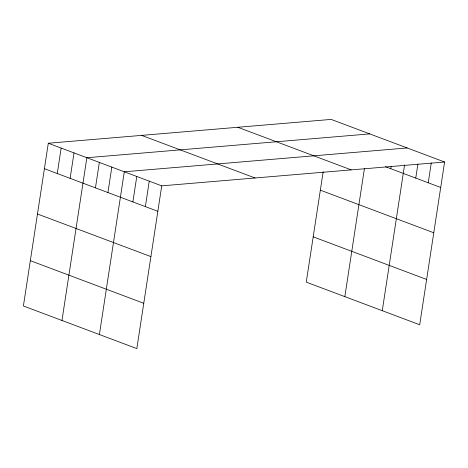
<?xml version="1.0" encoding="UTF-8"?>
<svg xmlns="http://www.w3.org/2000/svg" width="468" height="468" viewBox="0 0 468 468"><rect width="100%" height="100%" fill="white"/><g stroke="black" fill="none" stroke-linecap="round" stroke-linejoin="round"><path stroke-width="0.7" d="M444.6 162.016L331.168 119.41L48.303 143.243L23.4 305.984L136.832 348.59L161.735 185.854L444.6 162.016L419.697 324.757L306.265 282.145L323.16 171.756M57.266 173.523L61.156 148.075M70.118 178.349L74.014 152.901M61.969 320.469L86.867 157.734L369.738 133.895M95.454 187.867L99.345 162.419M107.932 192.553L111.823 167.105M99.397 334.532L124.301 171.791L407.166 147.958M132.883 201.924L136.779 176.477M145.361 206.61L149.257 181.163M344.834 296.636L364.432 168.544M390.798 168.714L391.119 166.596M382.268 310.693L404.574 164.917M415.754 178.092L417.912 163.952M428.232 182.777L431.256 162.987M385.544 166.743L440.704 187.463M237.826 127.273L351.252 169.884M320.34 190.16L433.772 232.771M141.646 135.381L255.078 177.986M313.197 236.843L426.629 279.449M48.303 143.243L161.735 185.854M44.407 168.691L157.839 211.296M37.475 213.999L150.907 256.604M30.332 260.676L143.764 303.287"/></g></svg>
